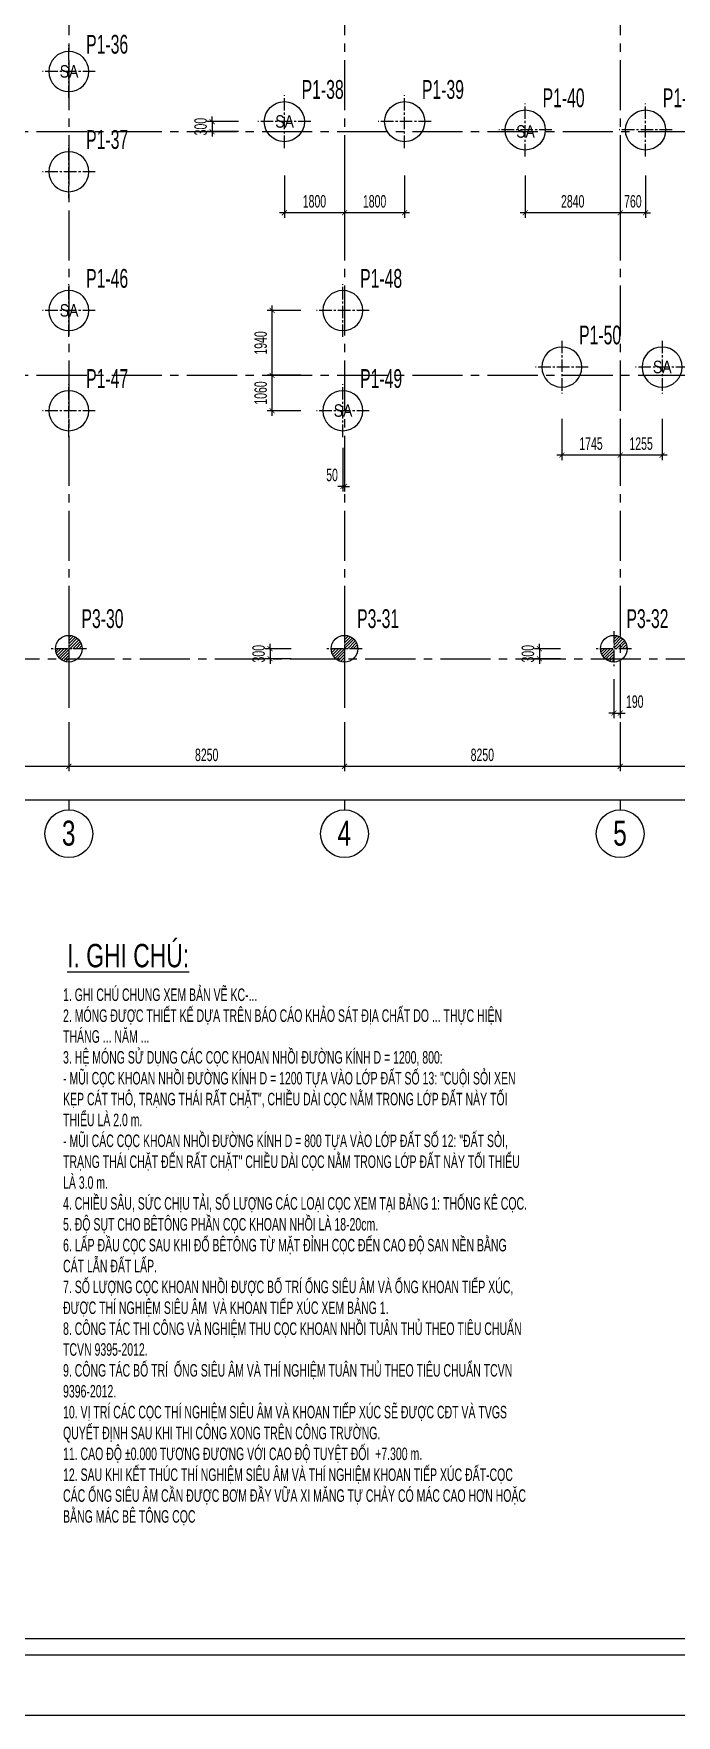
# Model space of a CAD drawing. Extents: x 1722770 to 1861370, y -244656 to -146763.
# Drawn here: x 1756127 to 1775361, y -244656 to -194277 of the extents above; entities that cross this region are included whole.
import ezdxf

# ---------------------------------------------------------------- set-up
doc = ezdxf.new("R2010")
doc.units = 0
doc.header["$LTSCALE"] = 1000
doc.header["$MEASUREMENT"] = 0
doc.header["$PDMODE"] = 3
doc.linetypes.add('CENTER2', pattern=[1.125, 0.75, -0.125, 0.125, -0.125])
doc.linetypes.add('HIDDEN', pattern=[0.375, 0.25, -0.125])
doc.layers.get('0').update_dxf_attribs({"linetype": 'CONTINUOUS'})
doc.layers.get('Defpoints').update_dxf_attribs({"linetype": 'CONTINUOUS'})
for name, color, linetype in [('CDC-KHUNGTEN', 7, 'CONTINUOUS'), ('CDC.01.AXIS', 160, 'CENTER2'), ('CDC.02.DIM', 1, 'CONTINUOUS'), ('CDC.03.BORDER', 3, 'CONTINUOUS'), ('CDC.04.HIDDEN', 8, 'HIDDEN'), ('CDC.06.TEXT', 2, 'CONTINUOUS'), ('CDC.10.HATCH', 9, 'CONTINUOUS'), ('KCS_CHI', 1, 'CONTINUOUS')]:
    doc.layers.add(name, color=color, linetype=linetype)
doc.styles.add('ARIAL', font='arial.ttf', dxfattribs={"width": 0.6})
doc.dimstyles.new('D150', dxfattribs={"dimscale": 150, "dimtxt": 2.5, "dimasz": 1, "dimexe": 1, "dimexo": 0, "dimgap": 1, "dimtad": 1, "dimdec": 0, "dimdsep": 46, "dimtxsty": 'ARIAL', "dimblk": 'ARCHTICK', "dimcen": 1, "dimdle": 1, "dimclrd": 1, "dimclre": 1, "dimclrt": 2, "dimadec": 0, "dimazin": 0, "dimtfac": 0.00072, "dimtdec": 0, "dimtix": 1, "dimtmove": 2, "dimatfit": 3, "dimldrblk": 'ARCHTICK', "dimfxl": 1, "dimtolj": 1, "dimlwd": -1, "dimlwe": -1, "dimarcsym": 0})

# ---------------------------------------------------------------- blocks, each defined once
blk = doc.blocks.new('_ARCHTICK')
at = {"color": 0, "linetype": 'ByBlock', "const_width": 0.15}
blk.add_lwpolyline([(-0.5, -0.5), (0.5, 0.5)], dxfattribs=at)
blk = doc.blocks.new('*D4')
at = {"layer": 'CDC.02.DIM', "color": 1, "transparency": 16777216}
for p, q in [((1748930, -214902), (1748930, -216376)), ((1757180, -214902), (1757180, -216376)), ((1748780, -216226), (1757330, -216226))]:
    blk.add_line(p, q, dxfattribs=at)
at = {"layer": 'Defpoints', "color": 0, "transparency": 16777216}
for p in [(1748930, -214902), (1757180, -214902), (1757180, -216226)]:
    blk.add_point(p, dxfattribs=at)
at = {"layer": 'CDC.02.DIM', "color": 1, "transparency": 16777216, "xscale": 150, "yscale": 150, "zscale": 150, "rotation": 180}
blk.add_blockref('_ARCHTICK', (1748930, -216226), dxfattribs=at)
at = {"layer": 'CDC.02.DIM', "color": 1, "transparency": 16777216, "xscale": 150, "yscale": 150, "zscale": 150}
blk.add_blockref('_ARCHTICK', (1757180, -216226), dxfattribs=at)
at = {"layer": 'CDC.02.DIM', "color": 2, "transparency": 16777216, "insert": (1753055, -215885), "char_height": 375, "attachment_point": 5, "style": 'ARIAL'}
blk.add_mtext('\\A1;8250', dxfattribs=at)
blk = doc.blocks.new('*D5')
at = {"layer": 'CDC.02.DIM', "color": 1, "transparency": 16777216}
for p, q in [((1757180, -214902), (1757180, -216376)), ((1765430, -214902), (1765430, -216376)), ((1757030, -216226), (1765580, -216226))]:
    blk.add_line(p, q, dxfattribs=at)
at = {"layer": 'Defpoints', "color": 0, "transparency": 16777216}
for p in [(1757180, -214902), (1765430, -214902), (1765430, -216226)]:
    blk.add_point(p, dxfattribs=at)
at = {"layer": 'CDC.02.DIM', "color": 1, "transparency": 16777216, "xscale": 150, "yscale": 150, "zscale": 150, "rotation": 180}
blk.add_blockref('_ARCHTICK', (1757180, -216226), dxfattribs=at)
at = {"layer": 'CDC.02.DIM', "color": 1, "transparency": 16777216, "xscale": 150, "yscale": 150, "zscale": 150}
blk.add_blockref('_ARCHTICK', (1765430, -216226), dxfattribs=at)
at = {"layer": 'CDC.02.DIM', "color": 2, "transparency": 16777216, "insert": (1761305, -215885), "char_height": 375, "attachment_point": 5, "style": 'ARIAL'}
blk.add_mtext('\\A1;8250', dxfattribs=at)
blk = doc.blocks.new('*D6')
at = {"layer": 'CDC.02.DIM', "color": 1, "transparency": 16777216}
for p, q in [((1765430, -214902), (1765430, -216376)), ((1773680, -214902), (1773680, -216376)), ((1765280, -216226), (1773830, -216226))]:
    blk.add_line(p, q, dxfattribs=at)
at = {"layer": 'Defpoints', "color": 0, "transparency": 16777216}
for p in [(1765430, -214902), (1773680, -214902), (1773680, -216226)]:
    blk.add_point(p, dxfattribs=at)
at = {"layer": 'CDC.02.DIM', "color": 1, "transparency": 16777216, "xscale": 150, "yscale": 150, "zscale": 150, "rotation": 180}
blk.add_blockref('_ARCHTICK', (1765430, -216226), dxfattribs=at)
at = {"layer": 'CDC.02.DIM', "color": 1, "transparency": 16777216, "xscale": 150, "yscale": 150, "zscale": 150}
blk.add_blockref('_ARCHTICK', (1773680, -216226), dxfattribs=at)
at = {"layer": 'CDC.02.DIM', "color": 2, "transparency": 16777216, "insert": (1769555, -215885), "char_height": 375, "attachment_point": 5, "style": 'ARIAL'}
blk.add_mtext('\\A1;8250', dxfattribs=at)
blk = doc.blocks.new('*D13')
at = {"layer": 'CDC.02.DIM', "color": 1, "transparency": 16777216}
for p, q in [((1773680, -214902), (1773680, -216376)), ((1781580, -214902), (1781580, -216376)), ((1773530, -216226), (1781730, -216226))]:
    blk.add_line(p, q, dxfattribs=at)
at = {"layer": 'Defpoints', "color": 0, "transparency": 16777216}
for p in [(1773680, -214902), (1781580, -214902), (1781580, -216226)]:
    blk.add_point(p, dxfattribs=at)
at = {"layer": 'CDC.02.DIM', "color": 1, "transparency": 16777216, "xscale": 150, "yscale": 150, "zscale": 150, "rotation": 180}
blk.add_blockref('_ARCHTICK', (1773680, -216226), dxfattribs=at)
at = {"layer": 'CDC.02.DIM', "color": 1, "transparency": 16777216, "xscale": 150, "yscale": 150, "zscale": 150}
blk.add_blockref('_ARCHTICK', (1781580, -216226), dxfattribs=at)
at = {"layer": 'CDC.02.DIM', "color": 2, "transparency": 16777216, "insert": (1777630, -215885), "char_height": 375, "attachment_point": 5, "style": 'ARIAL'}
blk.add_mtext('\\A1;7900', dxfattribs=at)
blk = doc.blocks.new('*D20')
at = {"layer": 'CDC.02.DIM', "color": 1, "transparency": 16777216}
for p, q in [((1734550, -214902), (1734550, -217376)), ((1838480, -214902), (1838480, -217376)), ((1734400, -217226), (1838630, -217226))]:
    blk.add_line(p, q, dxfattribs=at)
at = {"layer": 'Defpoints', "color": 0, "transparency": 16777216}
for p in [(1734550, -214902), (1838480, -214902), (1838480, -217226)]:
    blk.add_point(p, dxfattribs=at)
at = {"layer": 'CDC.02.DIM', "color": 1, "transparency": 16777216, "xscale": 150, "yscale": 150, "zscale": 150, "rotation": 180}
blk.add_blockref('_ARCHTICK', (1734550, -217226), dxfattribs=at)
at = {"layer": 'CDC.02.DIM', "color": 1, "transparency": 16777216, "xscale": 150, "yscale": 150, "zscale": 150}
blk.add_blockref('_ARCHTICK', (1838480, -217226), dxfattribs=at)
at = {"layer": 'CDC.02.DIM', "color": 2, "transparency": 16777216, "insert": (1786515, -216885), "char_height": 375, "attachment_point": 5, "style": 'ARIAL'}
blk.add_mtext('\\A1;103930', dxfattribs=at)
blk = doc.blocks.new('B1200')
at = {"layer": 'CDC.01.AXIS', "ltscale": 0.5}
for p, q in [((1944564, 246097), (1944564, 244513)), ((1943772, 245305), (1945356, 245305))]:
    blk.add_line(p, q, dxfattribs=at)
at = {"layer": 'CDC.03.BORDER'}
blk.add_circle((1944564, 245305), 600, dxfattribs=at)
blk = doc.blocks.new('d800')
at = {"layer": 'CDC.10.HATCH'}
h = blk.add_hatch(dxfattribs=at)
h.set_pattern_fill('ANSI31', color=256, scale=500, style=0)
h.paths.add_polyline_path([(1776664, -80984), (1776664, -81384), (1777064, -81384, 0.414214)])
h.paths.add_polyline_path([(1776664, -81384), (1776264, -81384, 0.414214), (1776664, -81784)])
at = {"layer": 'CDC.01.AXIS', "ltscale": 0.5}
for p, q in [((1776664, -80856), (1776664, -81912)), ((1777192, -81384), (1776136, -81384))]:
    blk.add_line(p, q, dxfattribs=at)
at = {"layer": 'CDC.03.BORDER'}
blk.add_circle((1776664, -81384), 400, dxfattribs=at)
blk = doc.blocks.new('*D49')
at = {"layer": 'CDC.02.DIM', "color": 1, "transparency": 16777216}
for p, q in [((1773490, -213611), (1773490, -214782)), ((1773680, -213611), (1773680, -214782)), ((1773490, -214632), (1773340, -214632)), ((1773490, -214632), (1773680, -214632)), ((1773680, -214632), (1773830, -214632))]:
    blk.add_line(p, q, dxfattribs=at)
at = {"layer": 'Defpoints', "color": 0, "transparency": 16777216}
for p in [(1773490, -213611), (1773680, -213611), (1773680, -214632)]:
    blk.add_point(p, dxfattribs=at)
at = {"layer": 'CDC.02.DIM', "color": 1, "transparency": 16777216, "xscale": 150, "yscale": 150, "zscale": 150}
blk.add_blockref('_ARCHTICK', (1773490, -214632), dxfattribs=at)
at = {"layer": 'CDC.02.DIM', "color": 1, "transparency": 16777216, "xscale": 150, "yscale": 150, "zscale": 150, "rotation": 180}
blk.add_blockref('_ARCHTICK', (1773680, -214632), dxfattribs=at)
at = {"layer": 'CDC.02.DIM', "color": 2, "transparency": 16777216, "insert": (1774117, -214290), "char_height": 375, "attachment_point": 5, "style": 'ARIAL'}
blk.add_mtext('\\A1;190', dxfattribs=at)
blk = doc.blocks.new('*D63')
at = {"layer": 'CDC.02.DIM', "color": 1, "transparency": 16777216}
for p, q in [((1771263, -212703), (1771263, -212553)), ((1771895, -212703), (1771113, -212703)), ((1771895, -213003), (1771113, -213003)), ((1771263, -212703), (1771263, -213003)), ((1771263, -213003), (1771263, -213153))]:
    blk.add_line(p, q, dxfattribs=at)
at = {"layer": 'Defpoints', "color": 0, "transparency": 16777216}
for p in [(1771263, -213003), (1771895, -212703), (1771895, -213003)]:
    blk.add_point(p, dxfattribs=at)
at = {"layer": 'CDC.02.DIM', "color": 1, "transparency": 16777216, "xscale": 150, "yscale": 150, "zscale": 150}
for p, rotation in [((1771263, -212703), 270), ((1771263, -213003), 90)]:
    blk.add_blockref('_ARCHTICK', p, dxfattribs=dict(at, rotation=rotation))
at = {"layer": 'CDC.02.DIM', "color": 2, "transparency": 16777216, "insert": (1770921, -212853), "char_height": 375, "attachment_point": 5, "rotation": 90, "style": 'ARIAL'}
blk.add_mtext('\\A1;300', dxfattribs=at)
blk = doc.blocks.new('*D65')
at = {"layer": 'CDC.02.DIM', "color": 1, "transparency": 16777216}
for p, q in [((1763203, -212703), (1763203, -212553)), ((1763835, -212703), (1763053, -212703)), ((1763835, -213003), (1763053, -213003)), ((1763203, -212703), (1763203, -213003)), ((1763203, -213003), (1763203, -213153))]:
    blk.add_line(p, q, dxfattribs=at)
at = {"layer": 'Defpoints', "color": 0, "transparency": 16777216}
for p in [(1763203, -213003), (1763835, -212703), (1763835, -213003)]:
    blk.add_point(p, dxfattribs=at)
at = {"layer": 'CDC.02.DIM', "color": 1, "transparency": 16777216, "xscale": 150, "yscale": 150, "zscale": 150}
for p, rotation in [((1763203, -212703), 270), ((1763203, -213003), 90)]:
    blk.add_blockref('_ARCHTICK', p, dxfattribs=dict(at, rotation=rotation))
at = {"layer": 'CDC.02.DIM', "color": 2, "transparency": 16777216, "insert": (1762861, -212853), "char_height": 375, "attachment_point": 5, "rotation": 90, "style": 'ARIAL'}
blk.add_mtext('\\A1;300', dxfattribs=at)
blk = doc.blocks.new('*D163')
at = {"layer": 'CDC.02.DIM', "color": 1, "transparency": 16777216}
for p, q in [((1773680, -198531), (1773680, -199794)), ((1774440, -198531), (1774440, -199794)), ((1773680, -199644), (1773530, -199644)), ((1774440, -199644), (1773680, -199644)), ((1774440, -199644), (1774590, -199644))]:
    blk.add_line(p, q, dxfattribs=at)
at = {"layer": 'Defpoints', "color": 0, "transparency": 16777216}
for p in [(1773680, -198531), (1774440, -198531), (1773680, -199644)]:
    blk.add_point(p, dxfattribs=at)
at = {"layer": 'CDC.02.DIM', "color": 1, "transparency": 16777216, "xscale": 150, "yscale": 150, "zscale": 150}
blk.add_blockref('_ARCHTICK', (1773680, -199644), dxfattribs=at)
at = {"layer": 'CDC.02.DIM', "color": 1, "transparency": 16777216, "xscale": 150, "yscale": 150, "zscale": 150, "rotation": 180}
blk.add_blockref('_ARCHTICK', (1774440, -199644), dxfattribs=at)
at = {"layer": 'CDC.02.DIM', "color": 2, "transparency": 16777216, "insert": (1774060, -199302), "char_height": 375, "attachment_point": 5, "style": 'ARIAL'}
blk.add_mtext('\\A1;760', dxfattribs=at)
blk = doc.blocks.new('*D164')
at = {"layer": 'CDC.02.DIM', "color": 1, "transparency": 16777216}
for p, q in [((1770840, -198531), (1770840, -199794)), ((1773680, -198531), (1773680, -199794)), ((1773830, -199644), (1770690, -199644))]:
    blk.add_line(p, q, dxfattribs=at)
at = {"layer": 'Defpoints', "color": 0, "transparency": 16777216}
for p in [(1770840, -198531), (1773680, -198531), (1770840, -199644)]:
    blk.add_point(p, dxfattribs=at)
at = {"layer": 'CDC.02.DIM', "color": 1, "transparency": 16777216, "xscale": 150, "yscale": 150, "zscale": 150, "rotation": 180}
blk.add_blockref('_ARCHTICK', (1770840, -199644), dxfattribs=at)
at = {"layer": 'CDC.02.DIM', "color": 1, "transparency": 16777216, "xscale": 150, "yscale": 150, "zscale": 150}
blk.add_blockref('_ARCHTICK', (1773680, -199644), dxfattribs=at)
at = {"layer": 'CDC.02.DIM', "color": 2, "transparency": 16777216, "insert": (1772260, -199302), "char_height": 375, "attachment_point": 5, "style": 'ARIAL'}
blk.add_mtext('\\A1;2840', dxfattribs=at)
blk = doc.blocks.new('*D165')
at = {"layer": 'CDC.02.DIM', "color": 1, "transparency": 16777216}
for p, q in [((1765430, -198531), (1765430, -199794)), ((1767230, -198531), (1767230, -199794)), ((1767380, -199644), (1765280, -199644))]:
    blk.add_line(p, q, dxfattribs=at)
at = {"layer": 'Defpoints', "color": 0, "transparency": 16777216}
for p in [(1765430, -198531), (1767230, -198531), (1765430, -199644)]:
    blk.add_point(p, dxfattribs=at)
at = {"layer": 'CDC.02.DIM', "color": 1, "transparency": 16777216, "xscale": 150, "yscale": 150, "zscale": 150, "rotation": 180}
blk.add_blockref('_ARCHTICK', (1765430, -199644), dxfattribs=at)
at = {"layer": 'CDC.02.DIM', "color": 1, "transparency": 16777216, "xscale": 150, "yscale": 150, "zscale": 150}
blk.add_blockref('_ARCHTICK', (1767230, -199644), dxfattribs=at)
at = {"layer": 'CDC.02.DIM', "color": 2, "transparency": 16777216, "insert": (1766330, -199302), "char_height": 375, "attachment_point": 5, "style": 'ARIAL'}
blk.add_mtext('\\A1;1800', dxfattribs=at)
blk = doc.blocks.new('*D166')
at = {"layer": 'CDC.02.DIM', "color": 1, "transparency": 16777216}
for p, q in [((1763630, -198531), (1763630, -199794)), ((1765430, -198531), (1765430, -199794)), ((1765580, -199644), (1763480, -199644))]:
    blk.add_line(p, q, dxfattribs=at)
at = {"layer": 'Defpoints', "color": 0, "transparency": 16777216}
for p in [(1763630, -198531), (1765430, -198531), (1763630, -199644)]:
    blk.add_point(p, dxfattribs=at)
at = {"layer": 'CDC.02.DIM', "color": 1, "transparency": 16777216, "xscale": 150, "yscale": 150, "zscale": 150, "rotation": 180}
blk.add_blockref('_ARCHTICK', (1763630, -199644), dxfattribs=at)
at = {"layer": 'CDC.02.DIM', "color": 1, "transparency": 16777216, "xscale": 150, "yscale": 150, "zscale": 150}
blk.add_blockref('_ARCHTICK', (1765430, -199644), dxfattribs=at)
at = {"layer": 'CDC.02.DIM', "color": 2, "transparency": 16777216, "insert": (1764530, -199302), "char_height": 375, "attachment_point": 5, "style": 'ARIAL'}
blk.add_mtext('\\A1;1800', dxfattribs=at)
blk = doc.blocks.new('*D169')
at = {"layer": 'CDC.02.DIM', "color": 1, "transparency": 16777216}
for p, q in [((1773680, -205813), (1773680, -207053)), ((1774935, -205813), (1774935, -207053)), ((1775085, -206903), (1773530, -206903))]:
    blk.add_line(p, q, dxfattribs=at)
at = {"layer": 'Defpoints', "color": 0, "transparency": 16777216}
for p in [(1773680, -205813), (1774935, -205813), (1773680, -206903)]:
    blk.add_point(p, dxfattribs=at)
at = {"layer": 'CDC.02.DIM', "color": 1, "transparency": 16777216, "xscale": 150, "yscale": 150, "zscale": 150, "rotation": 180}
blk.add_blockref('_ARCHTICK', (1773680, -206903), dxfattribs=at)
at = {"layer": 'CDC.02.DIM', "color": 1, "transparency": 16777216, "xscale": 150, "yscale": 150, "zscale": 150}
blk.add_blockref('_ARCHTICK', (1774935, -206903), dxfattribs=at)
at = {"layer": 'CDC.02.DIM', "color": 2, "transparency": 16777216, "insert": (1774307, -206561), "char_height": 375, "attachment_point": 5, "style": 'ARIAL'}
blk.add_mtext('\\A1;1255', dxfattribs=at)
blk = doc.blocks.new('*D170')
at = {"layer": 'CDC.02.DIM', "color": 1, "transparency": 16777216}
for p, q in [((1771935, -205813), (1771935, -207053)), ((1773680, -205813), (1773680, -207053)), ((1773830, -206903), (1771785, -206903))]:
    blk.add_line(p, q, dxfattribs=at)
at = {"layer": 'Defpoints', "color": 0, "transparency": 16777216}
for p in [(1771935, -205813), (1773680, -205813), (1771935, -206903)]:
    blk.add_point(p, dxfattribs=at)
at = {"layer": 'CDC.02.DIM', "color": 1, "transparency": 16777216, "xscale": 150, "yscale": 150, "zscale": 150, "rotation": 180}
blk.add_blockref('_ARCHTICK', (1771935, -206903), dxfattribs=at)
at = {"layer": 'CDC.02.DIM', "color": 1, "transparency": 16777216, "xscale": 150, "yscale": 150, "zscale": 150}
blk.add_blockref('_ARCHTICK', (1773680, -206903), dxfattribs=at)
at = {"layer": 'CDC.02.DIM', "color": 2, "transparency": 16777216, "insert": (1772807, -206561), "char_height": 375, "attachment_point": 5, "style": 'ARIAL'}
blk.add_mtext('\\A1;1745', dxfattribs=at)
blk = doc.blocks.new('*D171')
at = {"layer": 'CDC.02.DIM', "color": 1, "transparency": 16777216}
for p, q in [((1765380, -206688), (1765380, -207991)), ((1765430, -206688), (1765430, -207991)), ((1765380, -207841), (1765230, -207841)), ((1765380, -207841), (1765430, -207841)), ((1765430, -207841), (1765580, -207841))]:
    blk.add_line(p, q, dxfattribs=at)
at = {"layer": 'Defpoints', "color": 0, "transparency": 16777216}
for p in [(1765380, -206688), (1765430, -206688), (1765430, -207841)]:
    blk.add_point(p, dxfattribs=at)
at = {"layer": 'CDC.02.DIM', "color": 1, "transparency": 16777216, "xscale": 150, "yscale": 150, "zscale": 150}
blk.add_blockref('_ARCHTICK', (1765380, -207841), dxfattribs=at)
at = {"layer": 'CDC.02.DIM', "color": 1, "transparency": 16777216, "xscale": 150, "yscale": 150, "zscale": 150, "rotation": 180}
blk.add_blockref('_ARCHTICK', (1765430, -207841), dxfattribs=at)
at = {"layer": 'CDC.02.DIM', "color": 2, "transparency": 16777216, "insert": (1765057, -207500), "char_height": 375, "attachment_point": 5, "style": 'ARIAL'}
blk.add_mtext('\\A1;50', dxfattribs=at)
blk = doc.blocks.new('*D253')
at = {"layer": 'CDC.02.DIM', "color": 1, "transparency": 16777216}
for p, q in [((1764121, -204513), (1763113, -204513)), ((1763263, -205723), (1763263, -204363)), ((1764121, -205573), (1763113, -205573))]:
    blk.add_line(p, q, dxfattribs=at)
at = {"layer": 'Defpoints', "color": 0, "transparency": 16777216}
for p in [(1763263, -204513), (1764121, -204513), (1764121, -205573)]:
    blk.add_point(p, dxfattribs=at)
at = {"layer": 'CDC.02.DIM', "color": 1, "transparency": 16777216, "xscale": 150, "yscale": 150, "zscale": 150}
for p, rotation in [((1763263, -204513), 90), ((1763263, -205573), 270)]:
    blk.add_blockref('_ARCHTICK', p, dxfattribs=dict(at, rotation=rotation))
at = {"layer": 'CDC.02.DIM', "color": 2, "transparency": 16777216, "insert": (1762922, -205043), "char_height": 375, "attachment_point": 5, "rotation": 90, "style": 'ARIAL'}
blk.add_mtext('\\A1;1060', dxfattribs=at)
blk = doc.blocks.new('*D254')
at = {"layer": 'CDC.02.DIM', "color": 1, "transparency": 16777216}
for p, q in [((1763263, -204663), (1763263, -202423)), ((1764121, -202573), (1763113, -202573)), ((1764121, -204513), (1763113, -204513))]:
    blk.add_line(p, q, dxfattribs=at)
at = {"layer": 'Defpoints', "color": 0, "transparency": 16777216}
for p in [(1763263, -202573), (1764121, -202573), (1764121, -204513)]:
    blk.add_point(p, dxfattribs=at)
at = {"layer": 'CDC.02.DIM', "color": 1, "transparency": 16777216, "xscale": 150, "yscale": 150, "zscale": 150}
for p, rotation in [((1763263, -202573), 90), ((1763263, -204513), 270)]:
    blk.add_blockref('_ARCHTICK', p, dxfattribs=dict(at, rotation=rotation))
at = {"layer": 'CDC.02.DIM', "color": 2, "transparency": 16777216, "insert": (1762922, -203543), "char_height": 375, "attachment_point": 5, "rotation": 90, "style": 'ARIAL'}
blk.add_mtext('\\A1;1940', dxfattribs=at)
blk = doc.blocks.new('*D255')
at = {"layer": 'CDC.02.DIM', "color": 1, "transparency": 16777216}
for p, q in [((1762254, -196913), (1761317, -196913)), ((1761467, -196913), (1761467, -196763)), ((1761467, -196913), (1761467, -197213)), ((1762254, -197213), (1761317, -197213)), ((1761467, -197213), (1761467, -197363))]:
    blk.add_line(p, q, dxfattribs=at)
at = {"layer": 'Defpoints', "color": 0, "transparency": 16777216}
for p in [(1762254, -196913), (1761467, -197213), (1762254, -197213)]:
    blk.add_point(p, dxfattribs=at)
at = {"layer": 'CDC.02.DIM', "color": 1, "transparency": 16777216, "xscale": 150, "yscale": 150, "zscale": 150}
for p, rotation in [((1761467, -196913), 270), ((1761467, -197213), 90)]:
    blk.add_blockref('_ARCHTICK', p, dxfattribs=dict(at, rotation=rotation))
at = {"layer": 'CDC.02.DIM', "color": 2, "transparency": 16777216, "insert": (1761125, -197063), "char_height": 375, "attachment_point": 5, "rotation": 90, "style": 'ARIAL'}
blk.add_mtext('\\A1;300', dxfattribs=at)
blk = doc.blocks.new('KHUNG A1')
at = {"layer": 'CDC-KHUNGTEN'}
blk.add_lwpolyline([(10366.22, 712.17), (10366.22, 1278.17), (9655.22, 1278.17), (9655.22, 712.17)], close=True, dxfattribs=at)
at = {"layer": 'CDC.10.HATCH', "color": 8}
blk.add_lwpolyline([(9652.22, 709.17), (10447.22, 709.17), (10447.22, 1281.17), (9652.22, 1281.17)], close=True, dxfattribs=at)
at = {"layer": 'Defpoints', "color": 1}
blk.add_lwpolyline([(9617.22, 698.17), (9617.22, 1292.17), (10458.22, 1292.17), (10458.22, 698.17), (9617.22, 698.17)], close=True, dxfattribs=at)

msp = doc.modelspace()

# ---------------------------------------------------------------- linework, layer by layer
at = {"layer": 'CDC.01.AXIS', "ltscale": 2}
for p, q in [((1757179.7, -156823.2), (1757179.7, -214474)), ((1765429.8, -156823.2), (1765429.8, -214474)), ((1773679.8, -156823.2), (1773679.8, -214474)), ((1733714.3, -197213), (1838479.7, -197213)), ((1733714.3, -204513), (1838479.7, -204513)), ((1734549.7, -213003), (1838479.7, -213003))]:
    msp.add_line(p, q, dxfattribs=at)
at = {"layer": 'KCS_CHI'}
for p, q in [((1757179.7, -217226.5), (1757179.7, -217528.4)), ((1765429.8, -217226.5), (1765429.8, -217528.4)), ((1773679.8, -217226.5), (1773679.8, -217528.4))]:
    msp.add_line(p, q, dxfattribs=at)
for centre in [(1757179.7, -218244.3), (1765429.8, -218244.3), (1773679.8, -218244.3)]:
    msp.add_circle(centre, 715.9, dxfattribs=at)

# ---------------------------------------------------------------- block references
at = {"xscale": 164.8038049160174, "yscale": 164.8038049160174, "zscale": 164.8038049160174}
msp.add_blockref('KHUNG A1', (137815, -359717.7), dxfattribs=at)
at = {"layer": 'CDC.04.HIDDEN', "extrusion": (0, 0, -1), "zscale": -0.9999999999999999, "rotation": 90}
for p in [(-1511875.1, -2139977.2), (-1511875.1, -2142977.2), (-1511875.1, -2147136.8), (-1520075.1, -2147136.8), (-1511875.1, -2150136.8), (-1520075.1, -2150136.8)]:
    msp.add_blockref('B1200', p, dxfattribs=at)
at = {"layer": 'CDC.04.HIDDEN', "extrusion": (0, 0, -1), "xscale": -1, "zscale": -1, "rotation": 180}
for p in [(-3708193.9, 48391.6), (-3711793.9, 48391.6), (-3715403.9, 48141.6), (-3719003.9, 48141.6)]:
    msp.add_blockref('B1200', p, dxfattribs=at)
at = {"layer": 'CDC.04.HIDDEN', "extrusion": (0, 0, -1), "zscale": -0.9999999999999999}
for p in [(-3716498, -449571.8), (-3719498, -449571.8)]:
    msp.add_blockref('B1200', p, dxfattribs=at)
at = {"layer": 'CDC.04.HIDDEN'}
for p in [(-19483.9, -131318.1), (-11233.9, -131318.5), (-3173.9, -131318.2)]:
    msp.add_blockref('d800', p, dxfattribs=at)

# ---------------------------------------------------------------- texts
at = {"layer": 'CDC.06.TEXT', "style": 'ARIAL', "width": 0.6}
for s, p in [('P1-36', (1757697.5, -194876, 0)), ('P1-38', (1764147.5, -196230.6, 0)), ('P1-39', (1767747.5, -196230.6, 0)), ('P1-40', (1771357.5, -196480.6, 0)), ('P1-41', (1774957.5, -196480.6, 0)), ('P1-37', (1757697.5, -197730.6, 0)), ('P1-46', (1757697.5, -201890.3, 0)), ('P1-48', (1765897.5, -201890.3, 0)), ('P1-50', (1772451.7, -203584.8, 0)), ('P1-47', (1757697.5, -204890.3, 0)), ('P1-49', (1765897.5, -204890.3, 0)), ('P3-30', (1757557.8, -212082.2, 0)), ('P3-31', (1765807.8, -212082.3, 0)), ('P3-32', (1773867.8, -212082.5, 0))]:
    msp.add_text(s, height=562.5, dxfattribs=at).set_placement(p)
at = {"layer": 'CDC.06.TEXT', "line_spacing_factor": 0.938532}
for s, insert, char_height, width, attachment_point in [('{\\fArial|b0|i0|c0|p34;\\W0.7;3}', (1757175.1, -217851.7), 750, 696.96, 2), ('{\\fArial|b0|i0|c0|p34;\\W0.7;4}', (1765425.1, -217851.7), 750, 696.96, 2), ('{\\fArial|b0|i0|c0|p34;\\W0.7;5}', (1773675.2, -217851.7), 750, 696.96, 2), ('{\\fArial|b0|i0|c0|p34;\\W0.7;\\LI. GHI CHÚ:}', (1757129.1, -221545.5), 700, 15076.058, 1)]:
    msp.add_mtext(s, dxfattribs=dict(at, insert=insert, char_height=char_height, width=width, attachment_point=attachment_point))
at = {"layer": 'CDC.06.TEXT', "insert": (1757006.6, -222881.2), "char_height": 375, "width": 13822.942, "attachment_point": 1, "style": 'ARIAL'}
msp.add_mtext('1. GHI CHÚ CHUNG XEM BẢN VẼ KC-...{\\C20;\\P2. MÓNG ĐƯỢC THIẾT KẾ DỰA TRÊN BÁO CÁO KHẢO SÁT ĐỊA CHẤT DO ... THỰC HIỆN THÁNG ... NĂM ...\\P3. HỆ MÓNG SỬ DỤNG CÁC CỌC KHOAN NHỒI ĐƯỜNG KÍNH D = 1200, 800:\\P- MŨI CỌC KHOAN NHỒI ĐƯỜNG KÍNH D = 1200 TỰA VÀO LỚP ĐẤT SỐ 13: "CUỘI SỎI XEN KẸP CÁT THÔ, TRẠNG THÁI RẤT CHẶT", CHIỀU DÀI CỌC NẰM TRONG LỚP ĐẤT NÀY TỐI THIỂU LÀ 2.0 m.\\P- MŨI CÁC CỌC KHOAN NHỒI ĐƯỜNG KÍNH D = 800 TỰA VÀO LỚP ĐẤT SỐ 12: "ĐẤT SỎI, TRẠNG THÁI CHẶT ĐẾN RẤT CHẶT" CHIỀU DÀI CỌC NẰM TRONG LỚP ĐẤT NÀY TỐI THIỂU LÀ 3.0 m.\\P4. CHIỀU SÂU, SỨC CHỊU TẢI, SỐ LƯỢNG CÁC LOẠI CỌC XEM TẠI BẢNG 1: THỐNG KÊ CỌC.\\P5. ĐỘ SỤT CHO BÊTÔNG PHẦN CỌC KHOAN NHỒI LÀ 18-20cm.\\P6. LẤP ĐẦU CỌC SAU KHI ĐỔ BÊTÔNG TỪ MẶT ĐỈNH CỌC ĐẾN CAO ĐỘ SAN NỀN BẰNG CÁT LẪN ĐẤT LẤP.\\P7. SỐ LƯỢNG CỌC KHOAN NHỒI ĐƯỢC BỐ TRÍ ỐNG SIÊU ÂM VÀ ỐNG KHOAN TIẾP XÚC, ĐƯỢC THÍ NGHIỆM SIÊU ÂM  VÀ KHOAN TIẾP XÚC XEM BẢNG 1. \\P}8. CÔNG TÁC THI CÔNG VÀ NGHIỆM THU CỌC KHOAN NHỒI TUÂN THỦ THEO TIÊU CHUẨN TCVN 9395-2012.\\P9. CÔNG TÁC BỐ TRÍ  ỐNG SIÊU ÂM VÀ THÍ NGHIỆM TUÂN THỦ THEO TIÊU CHUẨN TCVN 9396-2012.\\P10. VỊ TRÍ CÁC CỌC THÍ NGHIỆM SIÊU ÂM VÀ KHOAN TIẾP XÚC SẼ ĐƯỢC CĐT VÀ TVGS QUYẾT ĐỊNH SAU KHI THI CÔNG XONG TRÊN CÔNG TRƯỜNG.\\P{\\C20;11. CAO ĐỘ %%P0.000 TƯƠNG ĐƯƠNG VỚI CAO ĐỘ TUYỆT ĐỐI  +7.300 m.\\P}12. SAU KHI KẾT THÚC THÍ NGHIỆM SIÊU ÂM VÀ THÍ NGHIỆM KHOAN TIẾP XÚC ĐẤT-CỌC CÁC ỐNG SIÊU ÂM CẦN ĐƯỢC BƠM ĐẦY VỮA XI MĂNG TỰ CHẢY CÓ MÁC CAO HƠN HOẶC BẰNG MÁC BÊ TÔNG CỌC', dxfattribs=at)
at = {"layer": 'Defpoints', "color": 2, "style": 'ARIAL', "width": 0.8}
for p in [(1756907.2, -195594.7), (1763357.2, -197094.7), (1770567.2, -197394.7), (1756907.2, -202754.4), (1774661.3, -204448.9), (1765107.2, -205754.4)]:
    msp.add_text('SA', height=375, dxfattribs=at).set_placement(p)

# ---------------------------------------------------------------- dimensions: what is measured, and where the dimension line sits
at = {"layer": 'CDC.02.DIM'}
for base, p1, p2, angle, picture, middle in [((1761466.5, -197213), (1762254.3, -196913), (1762254.3, -197213), 90, '*D255', (1761125, -197063)), ((1763629.7, -199643.6), (1765429.7, -198531.4), (1763629.7, -198531.4), 180, '*D166', (1764529.7, -199302.2)), ((1765429.7, -199643.6), (1767229.7, -198531.4), (1765429.7, -198531.4), 180, '*D165', (1766329.7, -199302.2)), ((1770839.7, -199643.6), (1773679.8, -198531.4), (1770839.7, -198531.4), 180, '*D164', (1772259.7, -199302.2)), ((1773679.8, -199643.6), (1774439.7, -198531.4), (1773679.8, -198531.4), 180, '*D163', (1774059.7, -199302.2)), ((1763263.4, -202572.7), (1764120.9, -204513), (1764120.9, -202572.7), 270, '*D254', (1762922, -203542.8)), ((1763263.4, -204513), (1764120.9, -205572.7), (1764120.9, -204513), 270, '*D253', (1762922, -205042.8)), ((1771934.9, -206902.8), (1773679.8, -205812.8), (1771934.9, -205812.8), 180, '*D170', (1772807.3, -206561.4)), ((1773679.8, -206902.8), (1774934.9, -205812.8), (1773679.8, -205812.8), 180, '*D169', (1774307.3, -206561.4)), ((1763202.9, -213003.3), (1763834.9, -212702.9), (1763834.9, -213003.3), 90, '*D65', (1762861.3, -212853.1)), ((1771262.9, -213003), (1771894.9, -212702.6), (1771894.9, -213003), 90, '*D63', (1770921.3, -212852.8))]:
    dim = msp.add_linear_dim(base=base, p1=p1, p2=p2, angle=angle, dimstyle='D150', dxfattribs=at)
    dim.commit()
    dim.dimension.update_dxf_attribs({"geometry": picture, "text_midpoint": middle})
dim = msp.add_linear_dim(base=(1765429.7, -207841.4), p1=(1765379.7, -206688.5), p2=(1765429.7, -206688.5), angle=180, dimstyle='D150', dxfattribs=at)
dim.commit()
dim.dimension.update_dxf_attribs({"geometry": '*D171', "text_midpoint": (1765057.3, -207499.9), "dimtype": 160})
dim = msp.add_linear_dim(base=(1773679.8, -214631.6), p1=(1773489.7, -213611.3), p2=(1773679.8, -213611.3), dimstyle='D150', dxfattribs=at)
dim.commit()
dim.dimension.update_dxf_attribs({"geometry": '*D49', "text_midpoint": (1774117, -214290.2), "dimtype": 160})
for base, p1, p2, picture, middle in [((1838479.7, -217226.5), (1734549.7, -214901.6), (1838479.7, -214901.6), '*D20', (1786514.7, -216884.9)), ((1757179.7, -216226.5), (1748929.7, -214901.6), (1757179.7, -214901.6), '*D4', (1753054.7, -215885)), ((1765429.8, -216226.5), (1757179.7, -214901.6), (1765429.8, -214901.6), '*D5', (1761304.8, -215885)), ((1773679.8, -216226.5), (1765429.8, -214901.6), (1773679.8, -214901.6), '*D6', (1769554.8, -215885)), ((1781579.7, -216226.5), (1773679.8, -214901.6), (1781579.7, -214901.6), '*D13', (1777629.8, -215885))]:
    dim = msp.add_linear_dim(base=base, p1=p1, p2=p2, dimstyle='D150', dxfattribs=at)
    dim.commit()
    dim.dimension.update_dxf_attribs({"geometry": picture, "text_midpoint": middle})

doc.saveas('drawing.dxf')
